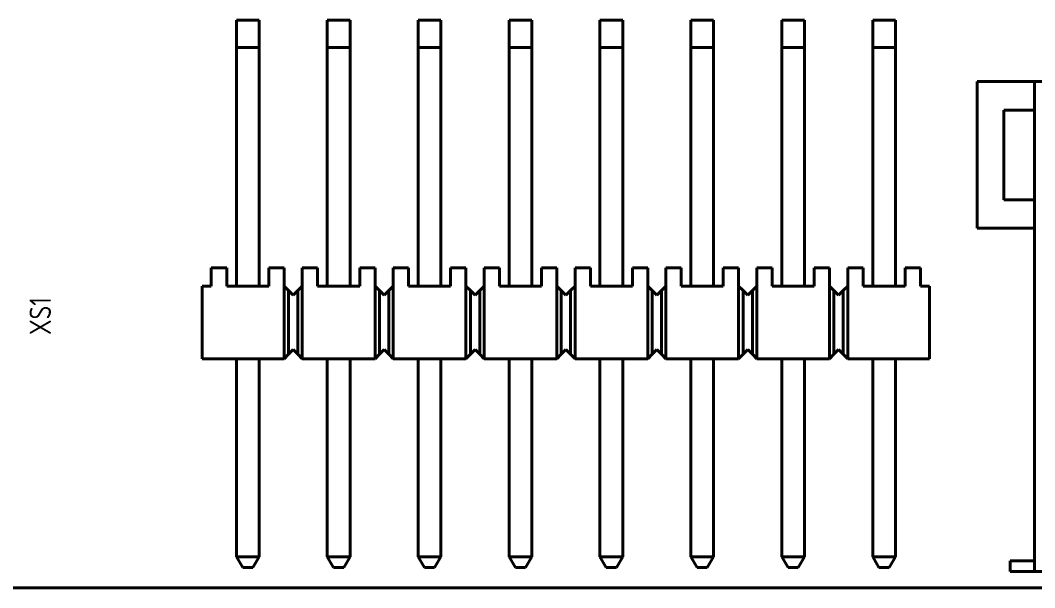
# Paper-space layout 'Layout1' of a CAD drawing. Extents: x -1 to 840, y -1 to 593.
# Drawn here: x 147.8 to 204.5, y 279.2 to 310.9 of the extents above; entities that cross this region are included whole.
import ezdxf

# ---------------------------------------------------------------- set-up
doc = ezdxf.new("R2010")
doc.units = 0
doc.header["$MEASUREMENT"] = 0
doc.layers.add('Основная', color=7, linetype='CONTINUOUS', lineweight=40)
doc.styles.add('GOST type A0', font='', dxfattribs={"oblique": 15, "height": 3.5})
doc.styles.get('GOST type A0').set_extended_font_data('GOST type A')

psp = doc.layouts.get("Layout1")

# ---------------------------------------------------------------- linework, layer by layer
at = {"layer": 'Основная'}
for p, q in [((161.18, 310.899), (159.91, 310.899)), ((159.91, 310.899), (159.91, 309.375)), ((159.91, 310.899), (159.91, 310.847)), ((159.91, 310.899), (161.18, 310.899)), ((161.18, 310.899), (159.91, 310.899)), ((159.91, 310.899), (159.91, 309.375)), ((159.91, 310.899), (159.91, 310.847)), ((159.91, 310.899), (161.18, 310.899)), ((159.91, 310.847), (159.91, 310.695)), ((159.91, 310.847), (159.91, 310.695)), ((159.91, 310.695), (159.91, 310.451)), ((159.91, 310.695), (159.91, 310.451)), ((161.18, 309.375), (161.18, 310.899)), ((161.18, 310.899), (161.18, 310.847)), ((161.18, 309.375), (161.18, 310.899)), ((161.18, 310.899), (161.18, 310.847)), ((161.18, 310.847), (161.18, 310.695)), ((161.18, 310.847), (161.18, 310.695)), ((161.18, 310.695), (161.18, 310.451)), ((161.18, 310.695), (161.18, 310.451)), ((166.26, 310.899), (164.99, 310.899)), ((164.99, 310.899), (164.99, 309.375)), ((164.99, 310.899), (166.26, 310.899)), ((164.99, 310.899), (164.99, 310.847)), ((166.26, 310.899), (164.99, 310.899)), ((164.99, 310.899), (164.99, 309.375)), ((164.99, 310.899), (166.26, 310.899)), ((164.99, 310.899), (164.99, 310.847)), ((164.99, 310.847), (164.99, 310.695)), ((164.99, 310.847), (164.99, 310.695)), ((164.99, 310.695), (164.99, 310.451)), ((164.99, 310.695), (164.99, 310.451)), ((166.26, 309.375), (166.26, 310.899)), ((166.26, 310.899), (166.26, 310.847)), ((166.26, 309.375), (166.26, 310.899)), ((166.26, 310.899), (166.26, 310.847)), ((166.26, 310.847), (166.26, 310.695)), ((166.26, 310.847), (166.26, 310.695)), ((166.26, 310.695), (166.26, 310.451)), ((166.26, 310.695), (166.26, 310.451)), ((171.34, 310.899), (170.07, 310.899)), ((170.07, 310.899), (170.07, 309.769)), ((170.07, 310.899), (171.34, 310.899)), ((170.07, 310.899), (170.07, 310.847)), ((171.34, 310.899), (170.07, 310.899)), ((170.07, 310.899), (170.07, 309.769)), ((170.07, 310.899), (171.34, 310.899)), ((170.07, 310.899), (170.07, 310.847)), ((170.07, 310.847), (170.07, 310.695)), ((170.07, 310.847), (170.07, 310.695)), ((170.07, 310.695), (170.07, 310.451)), ((170.07, 310.695), (170.07, 310.451)), ((171.34, 309.375), (171.34, 310.899)), ((171.34, 310.899), (171.34, 310.847)), ((171.34, 309.375), (171.34, 310.899)), ((171.34, 310.899), (171.34, 310.847)), ((171.34, 310.847), (171.34, 310.695)), ((171.34, 310.847), (171.34, 310.695)), ((171.34, 310.695), (171.34, 310.451)), ((171.34, 310.695), (171.34, 310.451)), ((176.42, 310.899), (175.15, 310.899)), ((175.15, 310.899), (175.15, 309.375)), ((175.15, 310.899), (176.42, 310.899)), ((175.15, 310.899), (175.15, 310.847)), ((176.42, 310.899), (175.15, 310.899)), ((175.15, 310.899), (175.15, 309.375)), ((175.15, 310.899), (176.42, 310.899)), ((175.15, 310.899), (175.15, 310.847)), ((175.15, 310.847), (175.15, 310.695)), ((175.15, 310.847), (175.15, 310.695)), ((175.15, 310.695), (175.15, 310.451)), ((175.15, 310.695), (175.15, 310.451)), ((176.42, 309.375), (176.42, 310.899)), ((176.42, 310.899), (176.42, 310.847)), ((176.42, 309.375), (176.42, 310.899)), ((176.42, 310.899), (176.42, 310.847)), ((176.42, 310.847), (176.42, 310.695)), ((176.42, 310.847), (176.42, 310.695)), ((176.42, 310.695), (176.42, 310.451)), ((176.42, 310.695), (176.42, 310.451)), ((181.5, 310.899), (180.23, 310.899)), ((180.23, 310.899), (180.23, 309.375)), ((180.23, 310.899), (181.5, 310.899)), ((180.23, 310.899), (180.23, 310.847)), ((181.5, 310.899), (180.23, 310.899)), ((180.23, 310.899), (180.23, 309.375)), ((180.23, 310.899), (181.5, 310.899)), ((180.23, 310.899), (180.23, 310.847)), ((180.23, 310.847), (180.23, 310.137)), ((180.23, 310.847), (180.23, 310.695)), ((180.23, 310.847), (180.23, 310.137)), ((180.23, 310.847), (180.23, 310.695)), ((180.23, 310.695), (180.23, 310.451)), ((180.23, 310.695), (180.23, 310.451)), ((181.5, 309.375), (181.5, 310.899)), ((181.5, 310.899), (181.5, 310.847)), ((181.5, 309.375), (181.5, 310.899)), ((181.5, 310.899), (181.5, 310.847)), ((181.5, 310.847), (181.5, 310.695)), ((181.5, 310.847), (181.5, 310.137)), ((181.5, 310.847), (181.5, 310.695)), ((181.5, 310.847), (181.5, 310.137)), ((181.5, 310.695), (181.5, 310.451)), ((181.5, 310.695), (181.5, 310.451)), ((186.58, 310.899), (185.31, 310.899)), ((185.31, 310.899), (185.31, 309.375)), ((185.31, 310.899), (186.58, 310.899)), ((185.31, 310.899), (185.31, 310.847)), ((186.58, 310.899), (185.31, 310.899)), ((185.31, 310.899), (185.31, 309.375)), ((185.31, 310.899), (186.58, 310.899)), ((185.31, 310.899), (185.31, 310.847)), ((185.31, 310.847), (185.31, 310.695)), ((185.31, 310.847), (185.31, 310.695)), ((185.31, 310.695), (185.31, 310.451)), ((185.31, 310.695), (185.31, 310.451)), ((186.58, 309.375), (186.58, 310.899)), ((186.58, 310.899), (186.58, 310.847)), ((186.58, 309.375), (186.58, 310.899)), ((186.58, 310.899), (186.58, 310.847)), ((186.58, 310.847), (186.58, 310.695)), ((186.58, 310.847), (186.58, 310.695)), ((186.58, 310.695), (186.58, 310.451)), ((186.58, 310.695), (186.58, 310.451)), ((191.66, 310.899), (190.39, 310.899)), ((190.39, 310.899), (190.39, 309.375)), ((190.39, 310.899), (191.66, 310.899)), ((190.39, 310.899), (190.39, 310.847)), ((191.66, 310.899), (190.39, 310.899)), ((190.39, 310.899), (190.39, 309.375)), ((190.39, 310.899), (191.66, 310.899)), ((190.39, 310.899), (190.39, 310.847)), ((190.39, 310.847), (190.39, 310.695)), ((190.39, 310.847), (190.39, 310.695)), ((190.39, 310.695), (190.39, 310.451)), ((190.39, 310.695), (190.39, 310.451)), ((191.66, 310.847), (191.66, 310.899)), ((191.66, 310.847), (191.66, 310.899)), ((191.66, 310.847), (191.66, 310.899)), ((191.66, 310.847), (191.66, 310.899)), ((191.66, 309.375), (191.66, 310.847)), ((191.66, 310.847), (191.66, 310.695)), ((191.66, 309.375), (191.66, 310.847)), ((191.66, 310.847), (191.66, 310.695)), ((191.66, 310.695), (191.66, 310.451)), ((191.66, 310.695), (191.66, 310.451)), ((196.74, 310.899), (195.47, 310.899)), ((195.47, 310.899), (195.47, 309.375)), ((195.47, 310.899), (196.74, 310.899)), ((195.47, 310.899), (195.47, 310.847)), ((196.74, 310.899), (195.47, 310.899)), ((195.47, 310.899), (195.47, 309.375)), ((195.47, 310.899), (196.74, 310.899)), ((195.47, 310.899), (195.47, 310.847)), ((195.47, 310.847), (195.47, 310.695)), ((195.47, 310.847), (195.47, 310.695)), ((195.47, 310.695), (195.47, 310.451)), ((195.47, 310.695), (195.47, 310.451)), ((196.74, 309.375), (196.74, 310.899)), ((196.74, 310.899), (196.74, 310.847)), ((196.74, 309.375), (196.74, 310.899)), ((196.74, 310.899), (196.74, 310.847)), ((196.74, 310.847), (196.74, 310.695)), ((196.74, 310.847), (196.74, 310.695)), ((196.74, 310.695), (196.74, 310.451)), ((196.74, 310.695), (196.74, 310.451)), ((159.91, 310.451), (159.91, 310.137)), ((159.91, 310.451), (159.91, 310.137)), ((159.91, 310.137), (159.91, 309.769)), ((159.91, 310.137), (159.91, 309.769)), ((161.18, 310.451), (161.18, 310.137)), ((161.18, 310.451), (161.18, 310.137)), ((161.18, 310.137), (161.18, 309.769)), ((161.18, 310.137), (161.18, 309.769)), ((164.99, 310.451), (164.99, 310.137)), ((164.99, 310.451), (164.99, 310.137)), ((164.99, 310.137), (164.99, 309.769)), ((164.99, 310.137), (164.99, 309.769)), ((166.26, 310.451), (166.26, 310.137)), ((166.26, 310.451), (166.26, 310.137)), ((166.26, 310.137), (166.26, 309.769)), ((166.26, 310.137), (166.26, 309.769)), ((170.07, 310.451), (170.07, 310.137)), ((170.07, 310.451), (170.07, 310.137)), ((170.07, 310.137), (170.07, 309.769)), ((170.07, 310.137), (170.07, 309.769)), ((171.34, 310.451), (171.34, 310.137)), ((171.34, 310.451), (171.34, 310.137)), ((171.34, 310.137), (171.34, 309.769)), ((171.34, 310.137), (171.34, 309.769)), ((175.15, 310.451), (175.15, 310.137)), ((175.15, 310.451), (175.15, 310.137)), ((175.15, 310.137), (175.15, 309.769)), ((175.15, 310.137), (175.15, 309.769)), ((176.42, 310.451), (176.42, 310.137)), ((176.42, 310.451), (176.42, 310.137)), ((176.42, 310.137), (176.42, 309.769)), ((176.42, 310.137), (176.42, 309.769)), ((180.23, 310.451), (180.23, 310.137)), ((180.23, 310.451), (180.23, 310.137)), ((180.23, 310.137), (180.23, 309.769)), ((180.23, 310.137), (180.23, 309.769)), ((181.5, 310.451), (181.5, 310.137)), ((181.5, 310.451), (181.5, 310.137)), ((181.5, 310.137), (181.5, 309.769)), ((181.5, 310.137), (181.5, 309.769)), ((185.31, 310.451), (185.31, 310.137)), ((185.31, 310.451), (185.31, 310.137)), ((185.31, 310.137), (185.31, 309.769)), ((185.31, 310.137), (185.31, 309.769)), ((186.58, 310.451), (186.58, 310.137)), ((186.58, 310.451), (186.58, 310.137)), ((186.58, 310.137), (186.58, 309.769)), ((186.58, 310.137), (186.58, 309.769)), ((190.39, 310.451), (190.39, 310.137)), ((190.39, 310.451), (190.39, 310.137)), ((190.39, 310.137), (190.39, 309.769)), ((190.39, 310.137), (190.39, 309.769)), ((191.66, 310.451), (191.66, 310.137)), ((191.66, 310.451), (191.66, 310.137)), ((191.66, 310.137), (191.66, 309.769)), ((191.66, 310.137), (191.66, 309.769)), ((195.47, 310.451), (195.47, 310.137)), ((195.47, 310.451), (195.47, 310.137)), ((195.47, 310.137), (195.47, 309.769)), ((195.47, 310.137), (195.47, 309.769)), ((196.74, 310.451), (196.74, 310.137)), ((196.74, 310.451), (196.74, 310.137)), ((196.74, 310.137), (196.74, 309.769)), ((196.74, 310.137), (196.74, 309.769)), ((159.91, 309.769), (159.91, 309.375)), ((159.91, 309.769), (159.91, 309.375)), ((161.18, 309.769), (161.18, 309.375)), ((161.18, 309.769), (161.18, 309.375)), ((164.99, 309.769), (164.99, 309.375)), ((164.99, 309.769), (164.99, 309.375)), ((166.26, 309.769), (166.26, 309.375)), ((166.26, 309.769), (166.26, 309.375)), ((170.07, 309.769), (170.07, 309.375)), ((170.07, 309.375), (170.07, 309.769)), ((170.07, 309.769), (170.07, 309.375)), ((170.07, 309.375), (170.07, 309.769)), ((171.34, 309.769), (171.34, 309.375)), ((171.34, 309.769), (171.34, 309.375)), ((175.15, 309.769), (175.15, 309.375)), ((175.15, 309.769), (175.15, 309.375)), ((176.42, 309.769), (176.42, 309.375)), ((176.42, 309.769), (176.42, 309.375)), ((180.23, 309.769), (180.23, 309.375)), ((180.23, 309.769), (180.23, 309.375)), ((181.5, 309.769), (181.5, 309.375)), ((181.5, 309.769), (181.5, 309.375)), ((185.31, 309.769), (185.31, 309.375)), ((185.31, 309.769), (185.31, 309.375)), ((186.58, 309.769), (186.58, 309.375)), ((186.58, 309.769), (186.58, 309.375)), ((190.39, 309.769), (190.39, 309.375)), ((190.39, 309.769), (190.39, 309.375)), ((191.66, 309.769), (191.66, 309.375)), ((191.66, 309.769), (191.66, 309.375)), ((195.47, 309.769), (195.47, 309.375)), ((195.47, 309.769), (195.47, 309.375)), ((196.74, 309.769), (196.74, 309.375)), ((196.74, 309.769), (196.74, 309.375)), ((159.91, 309.375), (159.91, 296.039)), ((159.91, 296.039), (159.91, 309.375)), ((159.91, 309.375), (161.18, 309.375)), ((159.91, 309.375), (159.91, 296.039)), ((159.91, 296.039), (159.91, 309.375)), ((159.91, 309.375), (161.18, 309.375)), ((161.18, 296.039), (161.18, 309.375)), ((161.18, 296.039), (161.18, 309.375)), ((161.18, 296.039), (161.18, 309.375)), ((161.18, 296.039), (161.18, 309.375)), ((164.99, 309.375), (164.99, 296.039)), ((164.99, 296.039), (164.99, 309.375)), ((164.99, 309.375), (166.26, 309.375)), ((164.99, 309.375), (164.99, 296.039)), ((164.99, 296.039), (164.99, 309.375)), ((164.99, 309.375), (166.26, 309.375)), ((166.26, 296.039), (166.26, 309.375)), ((166.26, 296.039), (166.26, 309.375)), ((166.26, 296.039), (166.26, 309.375)), ((166.26, 296.039), (166.26, 309.375)), ((170.07, 309.375), (170.07, 296.039)), ((170.07, 296.039), (170.07, 309.375)), ((170.07, 309.375), (171.34, 309.375)), ((170.07, 309.375), (170.07, 296.039)), ((170.07, 296.039), (170.07, 309.375)), ((170.07, 309.375), (171.34, 309.375)), ((171.34, 296.039), (171.34, 309.375)), ((171.34, 296.039), (171.34, 309.375)), ((171.34, 296.039), (171.34, 309.375)), ((171.34, 296.039), (171.34, 309.375)), ((175.15, 309.375), (175.15, 296.039)), ((175.15, 296.039), (175.15, 309.375)), ((175.15, 309.375), (176.42, 309.375)), ((175.15, 309.375), (175.15, 296.039)), ((175.15, 296.039), (175.15, 309.375)), ((175.15, 309.375), (176.42, 309.375)), ((176.42, 296.039), (176.42, 309.375)), ((176.42, 296.039), (176.42, 309.375)), ((176.42, 296.039), (176.42, 309.375)), ((176.42, 296.039), (176.42, 309.375)), ((180.23, 309.375), (180.23, 296.039)), ((180.23, 296.039), (180.23, 309.375)), ((180.23, 309.375), (181.5, 309.375)), ((180.23, 309.375), (180.23, 296.039)), ((180.23, 296.039), (180.23, 309.375)), ((180.23, 309.375), (181.5, 309.375)), ((181.5, 296.039), (181.5, 309.375)), ((181.5, 296.039), (181.5, 309.375)), ((181.5, 296.039), (181.5, 309.375)), ((181.5, 296.039), (181.5, 309.375)), ((185.31, 309.375), (185.31, 296.039)), ((185.31, 296.039), (185.31, 309.375)), ((185.31, 309.375), (186.58, 309.375)), ((185.31, 309.375), (185.31, 296.039)), ((185.31, 296.039), (185.31, 309.375)), ((185.31, 309.375), (186.58, 309.375)), ((186.58, 296.039), (186.58, 309.375)), ((186.58, 309.375), (186.58, 296.039)), ((186.58, 296.039), (186.58, 309.375)), ((186.58, 309.375), (186.58, 296.039)), ((190.39, 309.375), (190.39, 296.039)), ((190.39, 296.039), (190.39, 309.375)), ((190.39, 309.375), (191.66, 309.375)), ((190.39, 309.375), (190.39, 296.039)), ((190.39, 296.039), (190.39, 309.375)), ((190.39, 309.375), (191.66, 309.375)), ((191.66, 296.039), (191.66, 309.375)), ((191.66, 296.039), (191.66, 309.375)), ((191.66, 296.039), (191.66, 309.375)), ((191.66, 296.039), (191.66, 309.375)), ((195.47, 309.375), (195.47, 296.039)), ((195.47, 296.039), (195.47, 309.375)), ((195.47, 309.375), (196.74, 309.375)), ((195.47, 309.375), (195.47, 296.039)), ((195.47, 296.039), (195.47, 309.375)), ((195.47, 309.375), (196.74, 309.375)), ((196.74, 296.039), (196.74, 309.375)), ((196.74, 309.375), (196.74, 296.039)), ((196.74, 296.039), (196.74, 309.375)), ((196.74, 309.375), (196.74, 296.039)), ((210.056, 307.467), (201.306, 307.467)), ((201.306, 307.467), (201.306, 299.267)), ((201.306, 307.467), (204.506, 307.467)), ((201.306, 299.267), (201.306, 307.467)), ((210.056, 307.467), (201.306, 307.467)), ((201.306, 307.467), (201.306, 299.267)), ((201.306, 307.467), (204.506, 307.467)), ((201.306, 299.267), (201.306, 307.467)), ((204.506, 280.067), (204.506, 307.467)), ((204.506, 307.467), (204.546, 307.467)), ((204.506, 280.067), (204.506, 307.467)), ((204.506, 307.467), (204.546, 307.467)), ((202.806, 300.867), (202.806, 305.867)), ((202.806, 305.867), (204.506, 305.867)), ((202.806, 300.867), (202.806, 305.867)), ((202.806, 305.867), (204.506, 305.867)), ((202.806, 300.867), (204.506, 300.867)), ((202.806, 300.867), (204.506, 300.867)), ((201.306, 299.267), (204.506, 299.267)), ((201.306, 299.267), (204.506, 299.267)), ((201.306, 299.267), (204.506, 299.267)), ((201.306, 299.267), (204.506, 299.267)), ((204.506, 299.267), (204.506, 280.667)), ((204.506, 299.267), (204.506, 280.667)), ((159.372, 297.055), (158.508, 297.055)), ((158.508, 297.055), (158.508, 296.039)), ((158.508, 297.055), (159.372, 297.055)), ((158.508, 297.055), (158.508, 296.039)), ((159.372, 297.055), (158.508, 297.055)), ((158.508, 297.055), (158.508, 296.039)), ((158.508, 297.055), (159.372, 297.055)), ((158.508, 297.055), (158.508, 296.039)), ((159.372, 296.039), (159.372, 297.055)), ((159.372, 297.055), (159.372, 296.039)), ((159.372, 296.039), (159.372, 297.055)), ((159.372, 297.055), (159.372, 296.039)), ((162.578, 297.055), (161.72, 297.055)), ((161.72, 297.055), (161.72, 296.039)), ((161.72, 297.055), (161.72, 296.039)), ((161.72, 297.055), (162.578, 297.055)), ((162.578, 297.055), (161.72, 297.055)), ((161.72, 297.055), (161.72, 296.039)), ((161.72, 297.055), (161.72, 296.039)), ((161.72, 297.055), (162.578, 297.055)), ((162.578, 296.039), (162.578, 297.055)), ((162.578, 297.055), (162.578, 296.039)), ((162.578, 296.039), (162.578, 297.055)), ((162.578, 297.055), (162.578, 296.039)), ((164.452, 297.055), (163.594, 297.055)), ((163.594, 297.055), (163.594, 296.039)), ((163.594, 297.055), (163.594, 296.039)), ((163.594, 297.055), (164.452, 297.055)), ((164.452, 297.055), (163.594, 297.055)), ((163.594, 297.055), (163.594, 296.039)), ((163.594, 297.055), (163.594, 296.039)), ((163.594, 297.055), (164.452, 297.055)), ((164.452, 296.039), (164.452, 297.055)), ((164.452, 297.055), (164.452, 296.039)), ((164.452, 296.039), (164.452, 297.055)), ((164.452, 297.055), (164.452, 296.039)), ((167.658, 297.055), (166.8, 297.055)), ((166.8, 297.055), (166.8, 296.039)), ((166.8, 297.055), (167.658, 297.055)), ((166.8, 297.055), (166.8, 296.039)), ((167.658, 297.055), (166.8, 297.055)), ((166.8, 297.055), (166.8, 296.039)), ((166.8, 297.055), (167.658, 297.055)), ((166.8, 297.055), (166.8, 296.039)), ((167.658, 296.039), (167.658, 297.055)), ((167.658, 297.055), (167.658, 296.039)), ((167.658, 296.039), (167.658, 297.055)), ((167.658, 297.055), (167.658, 296.039)), ((169.532, 297.055), (168.674, 297.055)), ((168.674, 297.055), (168.674, 296.039)), ((168.674, 297.055), (168.674, 296.039)), ((168.674, 297.055), (169.532, 297.055)), ((169.532, 297.055), (168.674, 297.055)), ((168.674, 297.055), (168.674, 296.039)), ((168.674, 297.055), (168.674, 296.039)), ((168.674, 297.055), (169.532, 297.055)), ((169.532, 296.039), (169.532, 297.055)), ((169.532, 297.055), (169.532, 296.039)), ((169.532, 296.039), (169.532, 297.055)), ((169.532, 297.055), (169.532, 296.039)), ((172.738, 297.055), (171.88, 297.055)), ((171.88, 297.055), (171.88, 296.039)), ((171.88, 297.055), (172.738, 297.055)), ((171.88, 297.055), (171.88, 296.039)), ((172.738, 297.055), (171.88, 297.055)), ((171.88, 297.055), (171.88, 296.039)), ((171.88, 297.055), (172.738, 297.055)), ((171.88, 297.055), (171.88, 296.039)), ((172.738, 296.039), (172.738, 297.055)), ((172.738, 297.055), (172.738, 296.039)), ((172.738, 296.039), (172.738, 297.055)), ((172.738, 297.055), (172.738, 296.039)), ((174.612, 297.055), (173.754, 297.055)), ((173.754, 297.055), (173.754, 296.039)), ((173.754, 297.055), (173.754, 296.039)), ((173.754, 297.055), (174.612, 297.055)), ((174.612, 297.055), (173.754, 297.055)), ((173.754, 297.055), (173.754, 296.039)), ((173.754, 297.055), (173.754, 296.039)), ((173.754, 297.055), (174.612, 297.055)), ((174.612, 296.039), (174.612, 297.055)), ((174.612, 297.055), (174.612, 296.039)), ((174.612, 296.039), (174.612, 297.055)), ((174.612, 297.055), (174.612, 296.039)), ((177.818, 297.055), (176.96, 297.055)), ((176.96, 297.055), (176.96, 296.039)), ((176.96, 297.055), (177.818, 297.055)), ((176.96, 297.055), (176.96, 296.039)), ((177.818, 297.055), (176.96, 297.055)), ((176.96, 297.055), (176.96, 296.039)), ((176.96, 297.055), (177.818, 297.055)), ((176.96, 297.055), (176.96, 296.039)), ((177.818, 296.039), (177.818, 297.055)), ((177.818, 296.039), (177.818, 297.055)), ((177.818, 296.039), (177.818, 297.055)), ((177.818, 296.039), (177.818, 297.055)), ((179.692, 297.055), (178.834, 297.055)), ((178.834, 297.055), (178.834, 296.039)), ((178.834, 297.055), (179.692, 297.055)), ((178.834, 297.055), (178.834, 296.039)), ((179.692, 297.055), (178.834, 297.055)), ((178.834, 297.055), (178.834, 296.039)), ((178.834, 297.055), (179.692, 297.055)), ((178.834, 297.055), (178.834, 296.039)), ((179.692, 296.039), (179.692, 297.055)), ((179.692, 296.039), (179.692, 297.055)), ((179.692, 296.039), (179.692, 297.055)), ((179.692, 296.039), (179.692, 297.055)), ((182.898, 297.055), (182.04, 297.055)), ((182.04, 297.055), (182.04, 296.039)), ((182.04, 297.055), (182.898, 297.055)), ((182.04, 297.055), (182.04, 296.039)), ((182.898, 297.055), (182.04, 297.055)), ((182.04, 297.055), (182.04, 296.039)), ((182.04, 297.055), (182.898, 297.055)), ((182.04, 297.055), (182.04, 296.039)), ((182.898, 296.039), (182.898, 297.055)), ((182.898, 297.055), (182.898, 296.039)), ((182.898, 296.039), (182.898, 297.055)), ((182.898, 297.055), (182.898, 296.039)), ((184.772, 297.055), (183.914, 297.055)), ((183.914, 297.055), (183.914, 296.039)), ((183.914, 297.055), (184.772, 297.055)), ((183.914, 297.055), (183.914, 296.039)), ((184.772, 297.055), (183.914, 297.055)), ((183.914, 297.055), (183.914, 296.039)), ((183.914, 297.055), (184.772, 297.055)), ((183.914, 297.055), (183.914, 296.039)), ((184.772, 296.039), (184.772, 297.055)), ((184.772, 297.055), (184.772, 296.039)), ((184.772, 296.039), (184.772, 297.055)), ((184.772, 297.055), (184.772, 296.039)), ((187.978, 297.055), (187.12, 297.055)), ((187.12, 297.055), (187.12, 296.039)), ((187.12, 297.055), (187.978, 297.055)), ((187.12, 297.055), (187.12, 296.039)), ((187.978, 297.055), (187.12, 297.055)), ((187.12, 297.055), (187.12, 296.039)), ((187.12, 297.055), (187.978, 297.055)), ((187.12, 297.055), (187.12, 296.039)), ((187.978, 296.039), (187.978, 297.055)), ((187.978, 297.055), (187.978, 296.039)), ((187.978, 296.039), (187.978, 297.055)), ((187.978, 297.055), (187.978, 296.039)), ((189.852, 297.055), (188.994, 297.055)), ((188.994, 297.055), (188.994, 296.039)), ((188.994, 297.055), (189.852, 297.055)), ((188.994, 297.055), (188.994, 296.039)), ((189.852, 297.055), (188.994, 297.055)), ((188.994, 297.055), (188.994, 296.039)), ((188.994, 297.055), (189.852, 297.055)), ((188.994, 297.055), (188.994, 296.039)), ((189.852, 296.039), (189.852, 297.055)), ((189.852, 297.055), (189.852, 296.039)), ((189.852, 296.039), (189.852, 297.055)), ((189.852, 297.055), (189.852, 296.039)), ((193.058, 297.055), (192.2, 297.055)), ((192.2, 297.055), (192.2, 296.039)), ((192.2, 297.055), (193.058, 297.055)), ((192.2, 297.055), (192.2, 296.039)), ((193.058, 297.055), (192.2, 297.055)), ((192.2, 297.055), (192.2, 296.039)), ((192.2, 297.055), (193.058, 297.055)), ((192.2, 297.055), (192.2, 296.039)), ((193.058, 296.039), (193.058, 297.055)), ((193.058, 297.055), (193.058, 296.039)), ((193.058, 296.039), (193.058, 297.055)), ((193.058, 297.055), (193.058, 296.039)), ((194.932, 297.055), (194.074, 297.055)), ((194.074, 297.055), (194.074, 296.039)), ((194.074, 297.055), (194.932, 297.055)), ((194.074, 297.055), (194.074, 296.039)), ((194.932, 297.055), (194.074, 297.055)), ((194.074, 297.055), (194.074, 296.039)), ((194.074, 297.055), (194.932, 297.055)), ((194.074, 297.055), (194.074, 296.039)), ((194.932, 296.039), (194.932, 297.055)), ((194.932, 297.055), (194.932, 296.039)), ((194.932, 296.039), (194.932, 297.055)), ((194.932, 297.055), (194.932, 296.039)), ((198.144, 297.055), (197.28, 297.055)), ((197.28, 297.055), (197.28, 296.039)), ((197.28, 297.055), (197.28, 296.039)), ((197.28, 297.055), (198.144, 297.055)), ((198.144, 297.055), (197.28, 297.055)), ((197.28, 297.055), (197.28, 296.039)), ((197.28, 297.055), (197.28, 296.039)), ((197.28, 297.055), (198.144, 297.055)), ((198.144, 296.039), (198.144, 297.055)), ((198.144, 297.055), (198.144, 296.039)), ((198.144, 296.039), (198.144, 297.055)), ((198.144, 297.055), (198.144, 296.039)), ((158.006, 296.039), (158.006, 291.975)), ((158.508, 296.039), (158.006, 296.039)), ((158.006, 296.039), (158.508, 296.039)), ((158.006, 296.039), (158.006, 291.975)), ((158.006, 296.039), (158.006, 291.975)), ((158.508, 296.039), (158.006, 296.039)), ((158.006, 296.039), (158.508, 296.039)), ((158.006, 296.039), (158.006, 291.975)), ((159.91, 296.039), (159.372, 296.039)), ((159.372, 296.039), (161.72, 296.039)), ((159.91, 296.039), (159.372, 296.039)), ((159.372, 296.039), (161.72, 296.039)), ((161.72, 296.039), (161.18, 296.039)), ((161.72, 296.039), (161.18, 296.039)), ((162.826, 295.791), (162.578, 296.039)), ((162.578, 291.975), (162.578, 296.039)), ((162.578, 296.039), (162.826, 295.791)), ((162.826, 295.791), (162.578, 296.039)), ((162.578, 291.975), (162.578, 296.039)), ((162.578, 296.039), (162.826, 295.791)), ((163.594, 296.039), (163.346, 295.791)), ((163.346, 295.791), (163.594, 296.039)), ((163.594, 296.039), (163.346, 295.791)), ((163.346, 295.791), (163.594, 296.039)), ((163.594, 291.975), (163.594, 296.039)), ((163.594, 291.975), (163.594, 296.039)), ((164.99, 296.039), (164.452, 296.039)), ((164.452, 296.039), (166.8, 296.039)), ((164.99, 296.039), (164.452, 296.039)), ((164.452, 296.039), (166.8, 296.039)), ((166.8, 296.039), (166.26, 296.039)), ((166.8, 296.039), (166.26, 296.039)), ((167.906, 295.791), (167.658, 296.039)), ((167.658, 291.975), (167.658, 296.039)), ((167.658, 296.039), (167.906, 295.791)), ((167.906, 295.791), (167.658, 296.039)), ((167.658, 291.975), (167.658, 296.039)), ((167.658, 296.039), (167.906, 295.791)), ((168.674, 296.039), (168.426, 295.791)), ((168.426, 295.791), (168.674, 296.039)), ((168.674, 296.039), (168.426, 295.791)), ((168.426, 295.791), (168.674, 296.039)), ((168.674, 291.975), (168.674, 296.039)), ((168.674, 291.975), (168.674, 296.039)), ((170.07, 296.039), (169.532, 296.039)), ((169.532, 296.039), (171.88, 296.039)), ((170.07, 296.039), (169.532, 296.039)), ((169.532, 296.039), (171.88, 296.039)), ((171.88, 296.039), (171.34, 296.039)), ((171.88, 296.039), (171.34, 296.039)), ((172.986, 295.791), (172.738, 296.039)), ((172.738, 291.975), (172.738, 296.039)), ((172.738, 296.039), (172.986, 295.791)), ((172.986, 295.791), (172.738, 296.039)), ((172.738, 291.975), (172.738, 296.039)), ((172.738, 296.039), (172.986, 295.791)), ((173.754, 296.039), (173.506, 295.791)), ((173.506, 295.791), (173.754, 296.039)), ((173.754, 296.039), (173.506, 295.791)), ((173.506, 295.791), (173.754, 296.039)), ((173.754, 291.975), (173.754, 296.039)), ((173.754, 291.975), (173.754, 296.039)), ((175.15, 296.039), (174.612, 296.039)), ((174.612, 296.039), (176.96, 296.039)), ((175.15, 296.039), (174.612, 296.039)), ((174.612, 296.039), (176.96, 296.039)), ((176.96, 296.039), (176.42, 296.039)), ((176.96, 296.039), (176.42, 296.039)), ((178.066, 295.791), (177.818, 296.039)), ((177.818, 296.039), (177.818, 291.975)), ((177.818, 296.039), (178.066, 295.791)), ((178.066, 295.791), (177.818, 296.039)), ((177.818, 296.039), (177.818, 291.975)), ((177.818, 296.039), (178.066, 295.791)), ((178.834, 296.039), (178.586, 295.791)), ((178.586, 295.791), (178.834, 296.039)), ((178.834, 296.039), (178.586, 295.791)), ((178.586, 295.791), (178.834, 296.039)), ((178.834, 296.039), (178.834, 291.975)), ((178.834, 296.039), (178.834, 291.975)), ((180.23, 296.039), (179.692, 296.039)), ((179.692, 296.039), (182.04, 296.039)), ((180.23, 296.039), (179.692, 296.039)), ((179.692, 296.039), (182.04, 296.039)), ((182.04, 296.039), (181.5, 296.039)), ((182.04, 296.039), (181.5, 296.039)), ((183.146, 295.791), (182.898, 296.039)), ((182.898, 296.039), (182.898, 291.975)), ((182.898, 296.039), (183.146, 295.791)), ((183.146, 295.791), (182.898, 296.039)), ((182.898, 296.039), (182.898, 291.975)), ((182.898, 296.039), (183.146, 295.791)), ((183.914, 296.039), (183.666, 295.791)), ((183.666, 295.791), (183.914, 296.039)), ((183.914, 296.039), (183.666, 295.791)), ((183.666, 295.791), (183.914, 296.039)), ((183.914, 296.039), (183.914, 291.975)), ((183.914, 296.039), (183.914, 291.975)), ((185.31, 296.039), (184.772, 296.039)), ((184.772, 296.039), (187.12, 296.039)), ((185.31, 296.039), (184.772, 296.039)), ((184.772, 296.039), (187.12, 296.039)), ((187.12, 296.039), (186.58, 296.039)), ((187.12, 296.039), (186.58, 296.039)), ((188.226, 295.791), (187.978, 296.039)), ((187.978, 296.039), (187.978, 291.975)), ((187.978, 296.039), (188.226, 295.791)), ((188.226, 295.791), (187.978, 296.039)), ((187.978, 296.039), (187.978, 291.975)), ((187.978, 296.039), (188.226, 295.791)), ((188.994, 296.039), (188.746, 295.791)), ((188.746, 295.791), (188.994, 296.039)), ((188.994, 296.039), (188.746, 295.791)), ((188.746, 295.791), (188.994, 296.039)), ((188.994, 291.975), (188.994, 296.039)), ((188.994, 291.975), (188.994, 296.039)), ((190.39, 296.039), (189.852, 296.039)), ((189.852, 296.039), (192.2, 296.039)), ((190.39, 296.039), (189.852, 296.039)), ((189.852, 296.039), (192.2, 296.039)), ((192.2, 296.039), (191.66, 296.039)), ((192.2, 296.039), (191.66, 296.039)), ((193.306, 295.791), (193.058, 296.039)), ((193.058, 296.039), (193.058, 291.975)), ((193.058, 296.039), (193.306, 295.791)), ((193.306, 295.791), (193.058, 296.039)), ((193.058, 296.039), (193.058, 291.975)), ((193.058, 296.039), (193.306, 295.791)), ((194.074, 296.039), (193.826, 295.791)), ((193.826, 295.791), (194.074, 296.039)), ((194.074, 296.039), (193.826, 295.791)), ((193.826, 295.791), (194.074, 296.039)), ((194.074, 296.039), (194.074, 291.975)), ((194.074, 296.039), (194.074, 291.975)), ((195.47, 296.039), (194.932, 296.039)), ((194.932, 296.039), (197.28, 296.039)), ((195.47, 296.039), (194.932, 296.039)), ((194.932, 296.039), (197.28, 296.039)), ((197.28, 296.039), (196.74, 296.039)), ((197.28, 296.039), (196.74, 296.039)), ((198.646, 296.039), (198.144, 296.039)), ((198.144, 296.039), (198.646, 296.039)), ((198.646, 296.039), (198.144, 296.039)), ((198.144, 296.039), (198.646, 296.039)), ((198.646, 291.975), (198.646, 296.039)), ((198.646, 296.039), (198.646, 291.975)), ((198.646, 291.975), (198.646, 296.039)), ((198.646, 296.039), (198.646, 291.975)), ((163.086, 295.531), (162.826, 295.791)), ((162.826, 295.791), (163.086, 295.531)), ((162.826, 292.223), (162.826, 295.791)), ((163.086, 295.531), (162.826, 295.791)), ((162.826, 295.791), (163.086, 295.531)), ((162.826, 292.223), (162.826, 295.791)), ((163.346, 295.791), (163.086, 295.531)), ((163.086, 295.531), (163.346, 295.791)), ((163.346, 295.791), (163.086, 295.531)), ((163.086, 295.531), (163.346, 295.791)), ((163.346, 292.223), (163.346, 295.791)), ((163.346, 292.223), (163.346, 295.791)), ((168.166, 295.531), (167.906, 295.791)), ((167.906, 295.791), (168.166, 295.531)), ((167.906, 292.223), (167.906, 295.791)), ((168.166, 295.531), (167.906, 295.791)), ((167.906, 295.791), (168.166, 295.531)), ((167.906, 292.223), (167.906, 295.791)), ((168.426, 295.791), (168.166, 295.531)), ((168.166, 295.531), (168.426, 295.791)), ((168.426, 295.791), (168.166, 295.531)), ((168.166, 295.531), (168.426, 295.791)), ((168.426, 292.223), (168.426, 295.791)), ((168.426, 292.223), (168.426, 295.791)), ((173.246, 295.531), (172.986, 295.791)), ((172.986, 292.223), (172.986, 295.791)), ((172.986, 295.791), (173.246, 295.531)), ((173.246, 295.531), (172.986, 295.791)), ((172.986, 292.223), (172.986, 295.791)), ((172.986, 295.791), (173.246, 295.531)), ((173.506, 295.791), (173.246, 295.531)), ((173.246, 295.531), (173.506, 295.791)), ((173.506, 295.791), (173.246, 295.531)), ((173.246, 295.531), (173.506, 295.791)), ((173.506, 292.223), (173.506, 295.791)), ((173.506, 292.223), (173.506, 295.791)), ((178.326, 295.531), (178.066, 295.791)), ((178.066, 295.791), (178.066, 292.223)), ((178.066, 295.791), (178.326, 295.531)), ((178.326, 295.531), (178.066, 295.791)), ((178.066, 295.791), (178.066, 292.223)), ((178.066, 295.791), (178.326, 295.531)), ((178.586, 295.791), (178.326, 295.531)), ((178.326, 295.531), (178.586, 295.791)), ((178.586, 295.791), (178.326, 295.531)), ((178.326, 295.531), (178.586, 295.791)), ((178.586, 295.791), (178.586, 292.223)), ((178.586, 295.791), (178.586, 292.223)), ((183.406, 295.531), (183.146, 295.791)), ((183.146, 295.791), (183.146, 292.223)), ((183.146, 295.791), (183.406, 295.531)), ((183.406, 295.531), (183.146, 295.791)), ((183.146, 295.791), (183.146, 292.223)), ((183.146, 295.791), (183.406, 295.531)), ((183.666, 295.791), (183.406, 295.531)), ((183.406, 295.531), (183.666, 295.791)), ((183.666, 295.791), (183.406, 295.531)), ((183.406, 295.531), (183.666, 295.791)), ((183.666, 295.791), (183.666, 292.223)), ((183.666, 295.791), (183.666, 292.223)), ((188.486, 295.531), (188.226, 295.791)), ((188.226, 295.791), (188.226, 292.223)), ((188.226, 295.791), (188.486, 295.531)), ((188.486, 295.531), (188.226, 295.791)), ((188.226, 295.791), (188.226, 292.223)), ((188.226, 295.791), (188.486, 295.531)), ((188.746, 295.791), (188.486, 295.531)), ((188.486, 295.531), (188.746, 295.791)), ((188.746, 295.791), (188.486, 295.531)), ((188.486, 295.531), (188.746, 295.791)), ((188.746, 295.791), (188.746, 292.223)), ((188.746, 295.791), (188.746, 292.223)), ((193.566, 295.531), (193.306, 295.791)), ((193.306, 295.791), (193.306, 292.223)), ((193.306, 295.791), (193.566, 295.531)), ((193.566, 295.531), (193.306, 295.791)), ((193.306, 295.791), (193.306, 292.223)), ((193.306, 295.791), (193.566, 295.531)), ((193.826, 295.791), (193.566, 295.531)), ((193.566, 295.531), (193.826, 295.791)), ((193.826, 295.791), (193.566, 295.531)), ((193.566, 295.531), (193.826, 295.791)), ((193.826, 295.791), (193.826, 292.223)), ((193.826, 295.791), (193.826, 292.223)), ((158.006, 291.975), (159.91, 291.975)), ((158.006, 291.975), (162.578, 291.975)), ((158.006, 291.975), (159.91, 291.975)), ((158.006, 291.975), (162.578, 291.975)), ((159.91, 291.975), (159.91, 280.901)), ((159.91, 280.901), (159.91, 291.975)), ((159.91, 291.975), (159.91, 280.901)), ((159.91, 280.901), (159.91, 291.975)), ((161.18, 280.901), (161.18, 291.975)), ((161.18, 291.975), (162.578, 291.975)), ((161.18, 280.901), (161.18, 291.975)), ((161.18, 280.901), (161.18, 291.975)), ((161.18, 291.975), (162.578, 291.975)), ((161.18, 280.901), (161.18, 291.975)), ((162.578, 291.975), (162.826, 292.223)), ((162.578, 291.975), (162.826, 292.223)), ((162.578, 291.975), (162.826, 292.223)), ((162.578, 291.975), (162.826, 292.223)), ((162.826, 292.223), (163.086, 292.483)), ((162.826, 292.223), (163.086, 292.483)), ((162.826, 292.223), (163.086, 292.483)), ((162.826, 292.223), (163.086, 292.483)), ((163.086, 292.483), (163.346, 292.223)), ((163.086, 292.483), (163.346, 292.223)), ((163.086, 292.483), (163.346, 292.223)), ((163.086, 292.483), (163.346, 292.223)), ((163.346, 292.223), (163.594, 291.975)), ((163.346, 292.223), (163.594, 291.975)), ((163.346, 292.223), (163.594, 291.975)), ((163.346, 292.223), (163.594, 291.975)), ((163.594, 291.975), (164.99, 291.975)), ((163.594, 291.975), (167.658, 291.975)), ((163.594, 291.975), (164.99, 291.975)), ((163.594, 291.975), (167.658, 291.975)), ((164.99, 291.975), (164.99, 280.901)), ((164.99, 280.901), (164.99, 291.975)), ((164.99, 291.975), (164.99, 280.901)), ((164.99, 280.901), (164.99, 291.975)), ((166.26, 280.901), (166.26, 291.975)), ((166.26, 291.975), (167.658, 291.975)), ((166.26, 280.901), (166.26, 291.975)), ((166.26, 280.901), (166.26, 291.975)), ((166.26, 291.975), (167.658, 291.975)), ((166.26, 280.901), (166.26, 291.975)), ((167.658, 291.975), (167.906, 292.223)), ((167.658, 291.975), (167.906, 292.223)), ((167.658, 291.975), (167.906, 292.223)), ((167.658, 291.975), (167.906, 292.223)), ((167.906, 292.223), (168.166, 292.483)), ((167.906, 292.223), (168.166, 292.483)), ((167.906, 292.223), (168.166, 292.483)), ((167.906, 292.223), (168.166, 292.483)), ((168.166, 292.483), (168.426, 292.223)), ((168.166, 292.483), (168.426, 292.223)), ((168.166, 292.483), (168.426, 292.223)), ((168.166, 292.483), (168.426, 292.223)), ((168.426, 292.223), (168.674, 291.975)), ((168.426, 292.223), (168.674, 291.975)), ((168.426, 292.223), (168.674, 291.975)), ((168.426, 292.223), (168.674, 291.975)), ((168.674, 291.975), (170.07, 291.975)), ((168.674, 291.975), (172.738, 291.975)), ((168.674, 291.975), (170.07, 291.975)), ((168.674, 291.975), (172.738, 291.975)), ((170.07, 291.975), (170.07, 280.901)), ((170.07, 280.901), (170.07, 291.975)), ((170.07, 291.975), (170.07, 280.901)), ((170.07, 280.901), (170.07, 291.975)), ((171.34, 280.901), (171.34, 291.975)), ((171.34, 291.975), (172.738, 291.975)), ((171.34, 291.975), (171.34, 280.901)), ((171.34, 280.901), (171.34, 291.975)), ((171.34, 291.975), (172.738, 291.975)), ((171.34, 291.975), (171.34, 280.901)), ((172.738, 291.975), (172.986, 292.223)), ((172.738, 291.975), (172.986, 292.223)), ((172.738, 291.975), (172.986, 292.223)), ((172.738, 291.975), (172.986, 292.223)), ((172.986, 292.223), (173.246, 292.483)), ((172.986, 292.223), (173.246, 292.483)), ((172.986, 292.223), (173.246, 292.483)), ((172.986, 292.223), (173.246, 292.483)), ((173.246, 292.483), (173.506, 292.223)), ((173.246, 292.483), (173.506, 292.223)), ((173.246, 292.483), (173.506, 292.223)), ((173.246, 292.483), (173.506, 292.223)), ((173.506, 292.223), (173.754, 291.975)), ((173.506, 292.223), (173.754, 291.975)), ((173.506, 292.223), (173.754, 291.975)), ((173.506, 292.223), (173.754, 291.975)), ((173.754, 291.975), (175.15, 291.975)), ((173.754, 291.975), (177.818, 291.975)), ((173.754, 291.975), (175.15, 291.975)), ((173.754, 291.975), (177.818, 291.975)), ((175.15, 291.975), (175.15, 280.901)), ((175.15, 280.901), (175.15, 291.975)), ((175.15, 291.975), (175.15, 280.901)), ((175.15, 280.901), (175.15, 291.975)), ((176.42, 280.901), (176.42, 291.975)), ((176.42, 291.975), (177.818, 291.975)), ((176.42, 280.901), (176.42, 291.975)), ((176.42, 280.901), (176.42, 291.975)), ((176.42, 291.975), (177.818, 291.975)), ((176.42, 280.901), (176.42, 291.975)), ((177.818, 291.975), (178.066, 292.223)), ((177.818, 291.975), (178.066, 292.223)), ((177.818, 291.975), (178.066, 292.223)), ((177.818, 291.975), (178.066, 292.223)), ((178.066, 292.223), (178.326, 292.483)), ((178.066, 292.223), (178.326, 292.483)), ((178.066, 292.223), (178.326, 292.483)), ((178.066, 292.223), (178.326, 292.483)), ((178.326, 292.483), (178.586, 292.223)), ((178.326, 292.483), (178.586, 292.223)), ((178.326, 292.483), (178.586, 292.223)), ((178.326, 292.483), (178.586, 292.223)), ((178.586, 292.223), (178.834, 291.975)), ((178.586, 292.223), (178.834, 291.975)), ((178.586, 292.223), (178.834, 291.975)), ((178.586, 292.223), (178.834, 291.975)), ((178.834, 291.975), (180.23, 291.975)), ((178.834, 291.975), (182.898, 291.975)), ((178.834, 291.975), (180.23, 291.975)), ((178.834, 291.975), (182.898, 291.975)), ((180.23, 291.975), (180.23, 280.901)), ((180.23, 280.901), (180.23, 291.975)), ((180.23, 291.975), (180.23, 280.901)), ((180.23, 280.901), (180.23, 291.975)), ((181.5, 280.901), (181.5, 291.975)), ((181.5, 291.975), (182.898, 291.975)), ((181.5, 280.901), (181.5, 291.975)), ((181.5, 280.901), (181.5, 291.975)), ((181.5, 291.975), (182.898, 291.975)), ((181.5, 280.901), (181.5, 291.975)), ((182.898, 291.975), (183.146, 292.223)), ((182.898, 291.975), (183.146, 292.223)), ((182.898, 291.975), (183.146, 292.223)), ((182.898, 291.975), (183.146, 292.223)), ((183.146, 292.223), (183.406, 292.483)), ((183.146, 292.223), (183.406, 292.483)), ((183.146, 292.223), (183.406, 292.483)), ((183.146, 292.223), (183.406, 292.483)), ((183.406, 292.483), (183.666, 292.223)), ((183.406, 292.483), (183.666, 292.223)), ((183.406, 292.483), (183.666, 292.223)), ((183.406, 292.483), (183.666, 292.223)), ((183.666, 292.223), (183.914, 291.975)), ((183.666, 292.223), (183.914, 291.975)), ((183.666, 292.223), (183.914, 291.975)), ((183.666, 292.223), (183.914, 291.975)), ((183.914, 291.975), (185.31, 291.975)), ((183.914, 291.975), (187.978, 291.975)), ((183.914, 291.975), (185.31, 291.975)), ((183.914, 291.975), (187.978, 291.975)), ((185.31, 291.975), (185.31, 280.901)), ((185.31, 291.975), (185.31, 280.901)), ((185.31, 291.975), (185.31, 280.901)), ((185.31, 291.975), (185.31, 280.901)), ((186.58, 280.901), (186.58, 291.975)), ((186.58, 291.975), (187.978, 291.975)), ((186.58, 280.901), (186.58, 291.975)), ((186.58, 280.901), (186.58, 291.975)), ((186.58, 291.975), (187.978, 291.975)), ((186.58, 280.901), (186.58, 291.975)), ((187.978, 291.975), (188.226, 292.223)), ((187.978, 291.975), (188.226, 292.223)), ((187.978, 291.975), (188.226, 292.223)), ((187.978, 291.975), (188.226, 292.223)), ((188.226, 292.223), (188.486, 292.483)), ((188.226, 292.223), (188.486, 292.483)), ((188.226, 292.223), (188.486, 292.483)), ((188.226, 292.223), (188.486, 292.483)), ((188.486, 292.483), (188.746, 292.223)), ((188.486, 292.483), (188.746, 292.223)), ((188.486, 292.483), (188.746, 292.223)), ((188.486, 292.483), (188.746, 292.223)), ((188.746, 292.223), (188.994, 291.975)), ((188.746, 292.223), (188.994, 291.975)), ((188.746, 292.223), (188.994, 291.975)), ((188.746, 292.223), (188.994, 291.975)), ((188.994, 291.975), (190.39, 291.975)), ((188.994, 291.975), (193.058, 291.975)), ((188.994, 291.975), (190.39, 291.975)), ((188.994, 291.975), (193.058, 291.975)), ((190.39, 291.975), (190.39, 280.901)), ((190.39, 291.975), (190.39, 280.901)), ((190.39, 291.975), (190.39, 280.901)), ((190.39, 291.975), (190.39, 280.901)), ((191.66, 280.901), (191.66, 291.975)), ((191.66, 291.975), (193.058, 291.975)), ((191.66, 291.975), (191.66, 280.901)), ((191.66, 280.901), (191.66, 291.975)), ((191.66, 291.975), (193.058, 291.975)), ((191.66, 291.975), (191.66, 280.901)), ((193.058, 291.975), (193.306, 292.223)), ((193.058, 291.975), (193.306, 292.223)), ((193.058, 291.975), (193.306, 292.223)), ((193.058, 291.975), (193.306, 292.223)), ((193.306, 292.223), (193.566, 292.483)), ((193.306, 292.223), (193.566, 292.483)), ((193.306, 292.223), (193.566, 292.483)), ((193.306, 292.223), (193.566, 292.483)), ((193.566, 292.483), (193.826, 292.223)), ((193.566, 292.483), (193.826, 292.223)), ((193.566, 292.483), (193.826, 292.223)), ((193.566, 292.483), (193.826, 292.223)), ((193.826, 292.223), (194.074, 291.975)), ((193.826, 292.223), (194.074, 291.975)), ((193.826, 292.223), (194.074, 291.975)), ((193.826, 292.223), (194.074, 291.975)), ((194.074, 291.975), (195.47, 291.975)), ((194.074, 291.975), (198.646, 291.975)), ((194.074, 291.975), (195.47, 291.975)), ((194.074, 291.975), (198.646, 291.975)), ((195.47, 291.975), (195.47, 280.901)), ((195.47, 280.901), (195.47, 291.975)), ((195.47, 291.975), (195.47, 280.901)), ((195.47, 280.901), (195.47, 291.975)), ((196.74, 280.901), (196.74, 291.975)), ((196.74, 291.975), (198.646, 291.975)), ((196.74, 291.975), (196.74, 280.901)), ((196.74, 280.901), (196.74, 291.975)), ((196.74, 291.975), (198.646, 291.975)), ((196.74, 291.975), (196.74, 280.901)), ((159.91, 280.901), (160.262, 280.291)), ((159.91, 280.901), (160.262, 280.291)), ((159.91, 280.901), (161.18, 280.901)), ((159.91, 280.901), (160.262, 280.291)), ((159.91, 280.901), (160.262, 280.291)), ((159.91, 280.901), (161.18, 280.901)), ((160.828, 280.291), (161.18, 280.901)), ((160.828, 280.291), (161.18, 280.901)), ((160.828, 280.291), (161.18, 280.901)), ((160.828, 280.291), (161.18, 280.901)), ((164.99, 280.901), (165.342, 280.291)), ((164.99, 280.901), (166.26, 280.901)), ((164.99, 280.901), (165.342, 280.291)), ((164.99, 280.901), (165.342, 280.291)), ((164.99, 280.901), (166.26, 280.901)), ((164.99, 280.901), (165.342, 280.291)), ((165.908, 280.291), (166.26, 280.901)), ((165.908, 280.291), (166.26, 280.901)), ((165.908, 280.291), (166.26, 280.901)), ((165.908, 280.291), (166.26, 280.901)), ((170.07, 280.901), (170.422, 280.291)), ((170.07, 280.901), (171.34, 280.901)), ((170.07, 280.901), (170.422, 280.291)), ((170.07, 280.901), (170.422, 280.291)), ((170.07, 280.901), (171.34, 280.901)), ((170.07, 280.901), (170.422, 280.291)), ((170.988, 280.291), (171.34, 280.901)), ((170.988, 280.291), (171.34, 280.901)), ((170.988, 280.291), (171.34, 280.901)), ((170.988, 280.291), (171.34, 280.901)), ((175.15, 280.901), (175.502, 280.291)), ((175.15, 280.901), (176.42, 280.901)), ((175.15, 280.901), (175.502, 280.291)), ((175.15, 280.901), (175.502, 280.291)), ((175.15, 280.901), (176.42, 280.901)), ((175.15, 280.901), (175.502, 280.291)), ((176.068, 280.291), (176.42, 280.901)), ((176.068, 280.291), (176.42, 280.901)), ((176.068, 280.291), (176.42, 280.901)), ((176.068, 280.291), (176.42, 280.901)), ((180.23, 280.901), (180.582, 280.291)), ((180.23, 280.901), (181.5, 280.901)), ((180.23, 280.901), (180.582, 280.291)), ((180.23, 280.901), (180.582, 280.291)), ((180.23, 280.901), (181.5, 280.901)), ((180.23, 280.901), (180.582, 280.291)), ((181.148, 280.291), (181.5, 280.901)), ((181.148, 280.291), (181.5, 280.901)), ((181.148, 280.291), (181.5, 280.901)), ((181.148, 280.291), (181.5, 280.901)), ((185.31, 280.901), (185.662, 280.291)), ((185.31, 280.901), (186.58, 280.901)), ((185.31, 280.901), (185.662, 280.291)), ((185.31, 280.901), (185.662, 280.291)), ((185.31, 280.901), (186.58, 280.901)), ((185.31, 280.901), (185.662, 280.291)), ((186.228, 280.291), (186.58, 280.901)), ((186.228, 280.291), (186.58, 280.901)), ((186.228, 280.291), (186.58, 280.901)), ((186.228, 280.291), (186.58, 280.901)), ((190.39, 280.901), (190.742, 280.291)), ((190.39, 280.901), (191.66, 280.901)), ((190.39, 280.901), (190.742, 280.291)), ((190.39, 280.901), (190.742, 280.291)), ((190.39, 280.901), (191.66, 280.901)), ((190.39, 280.901), (190.742, 280.291)), ((191.308, 280.291), (191.66, 280.901)), ((191.308, 280.291), (191.66, 280.901)), ((191.308, 280.291), (191.66, 280.901)), ((191.308, 280.291), (191.66, 280.901)), ((195.47, 280.901), (195.822, 280.291)), ((195.47, 280.901), (196.74, 280.901)), ((195.47, 280.901), (195.822, 280.291)), ((195.47, 280.901), (195.822, 280.291)), ((195.47, 280.901), (196.74, 280.901)), ((195.47, 280.901), (195.822, 280.291)), ((196.388, 280.291), (196.74, 280.901)), ((196.388, 280.291), (196.74, 280.901)), ((196.388, 280.291), (196.74, 280.901)), ((196.388, 280.291), (196.74, 280.901)), ((204.506, 280.667), (203.156, 280.667)), ((203.156, 280.667), (203.156, 280.067)), ((203.156, 280.667), (203.156, 280.067)), ((203.156, 280.667), (204.506, 280.667)), ((204.506, 280.667), (203.156, 280.667)), ((203.156, 280.667), (203.156, 280.067)), ((203.156, 280.667), (203.156, 280.067)), ((203.156, 280.667), (204.506, 280.667)), ((160.262, 280.291), (160.828, 280.291)), ((160.262, 280.291), (160.828, 280.291)), ((160.262, 280.291), (160.828, 280.291)), ((160.262, 280.291), (160.828, 280.291)), ((165.342, 280.291), (165.908, 280.291)), ((165.342, 280.291), (165.908, 280.291)), ((165.342, 280.291), (165.908, 280.291)), ((165.342, 280.291), (165.908, 280.291)), ((170.422, 280.291), (170.988, 280.291)), ((170.422, 280.291), (170.988, 280.291)), ((170.422, 280.291), (170.988, 280.291)), ((170.422, 280.291), (170.988, 280.291)), ((175.502, 280.291), (176.068, 280.291)), ((175.502, 280.291), (176.068, 280.291)), ((175.502, 280.291), (176.068, 280.291)), ((175.502, 280.291), (176.068, 280.291)), ((180.582, 280.291), (181.148, 280.291)), ((180.582, 280.291), (181.148, 280.291)), ((180.582, 280.291), (181.148, 280.291)), ((180.582, 280.291), (181.148, 280.291)), ((185.662, 280.291), (186.228, 280.291)), ((185.662, 280.291), (186.228, 280.291)), ((185.662, 280.291), (186.228, 280.291)), ((185.662, 280.291), (186.228, 280.291)), ((190.742, 280.291), (191.308, 280.291)), ((190.742, 280.291), (191.308, 280.291)), ((190.742, 280.291), (191.308, 280.291)), ((190.742, 280.291), (191.308, 280.291)), ((195.822, 280.291), (196.388, 280.291)), ((195.822, 280.291), (196.388, 280.291)), ((195.822, 280.291), (196.388, 280.291)), ((195.822, 280.291), (196.388, 280.291)), ((203.156, 280.067), (232.256, 280.067)), ((203.156, 280.067), (204.506, 280.067)), ((203.156, 280.067), (232.256, 280.067)), ((203.156, 280.067), (204.506, 280.067)), ((204.506, 280.067), (204.546, 280.067)), ((204.506, 280.067), (204.546, 280.067)), ((85.706, 279.167), (245.706, 279.167))]:
    psp.add_line(p, q, dxfattribs=at)

# ---------------------------------------------------------------- texts
at = {"layer": 'Основная', "style": 'GOST type A0'}
psp.add_text('XS1', height=1.2, rotation=90, dxfattribs=at).set_placement((149.548, 293.3))

doc.saveas('drawing.dxf')
